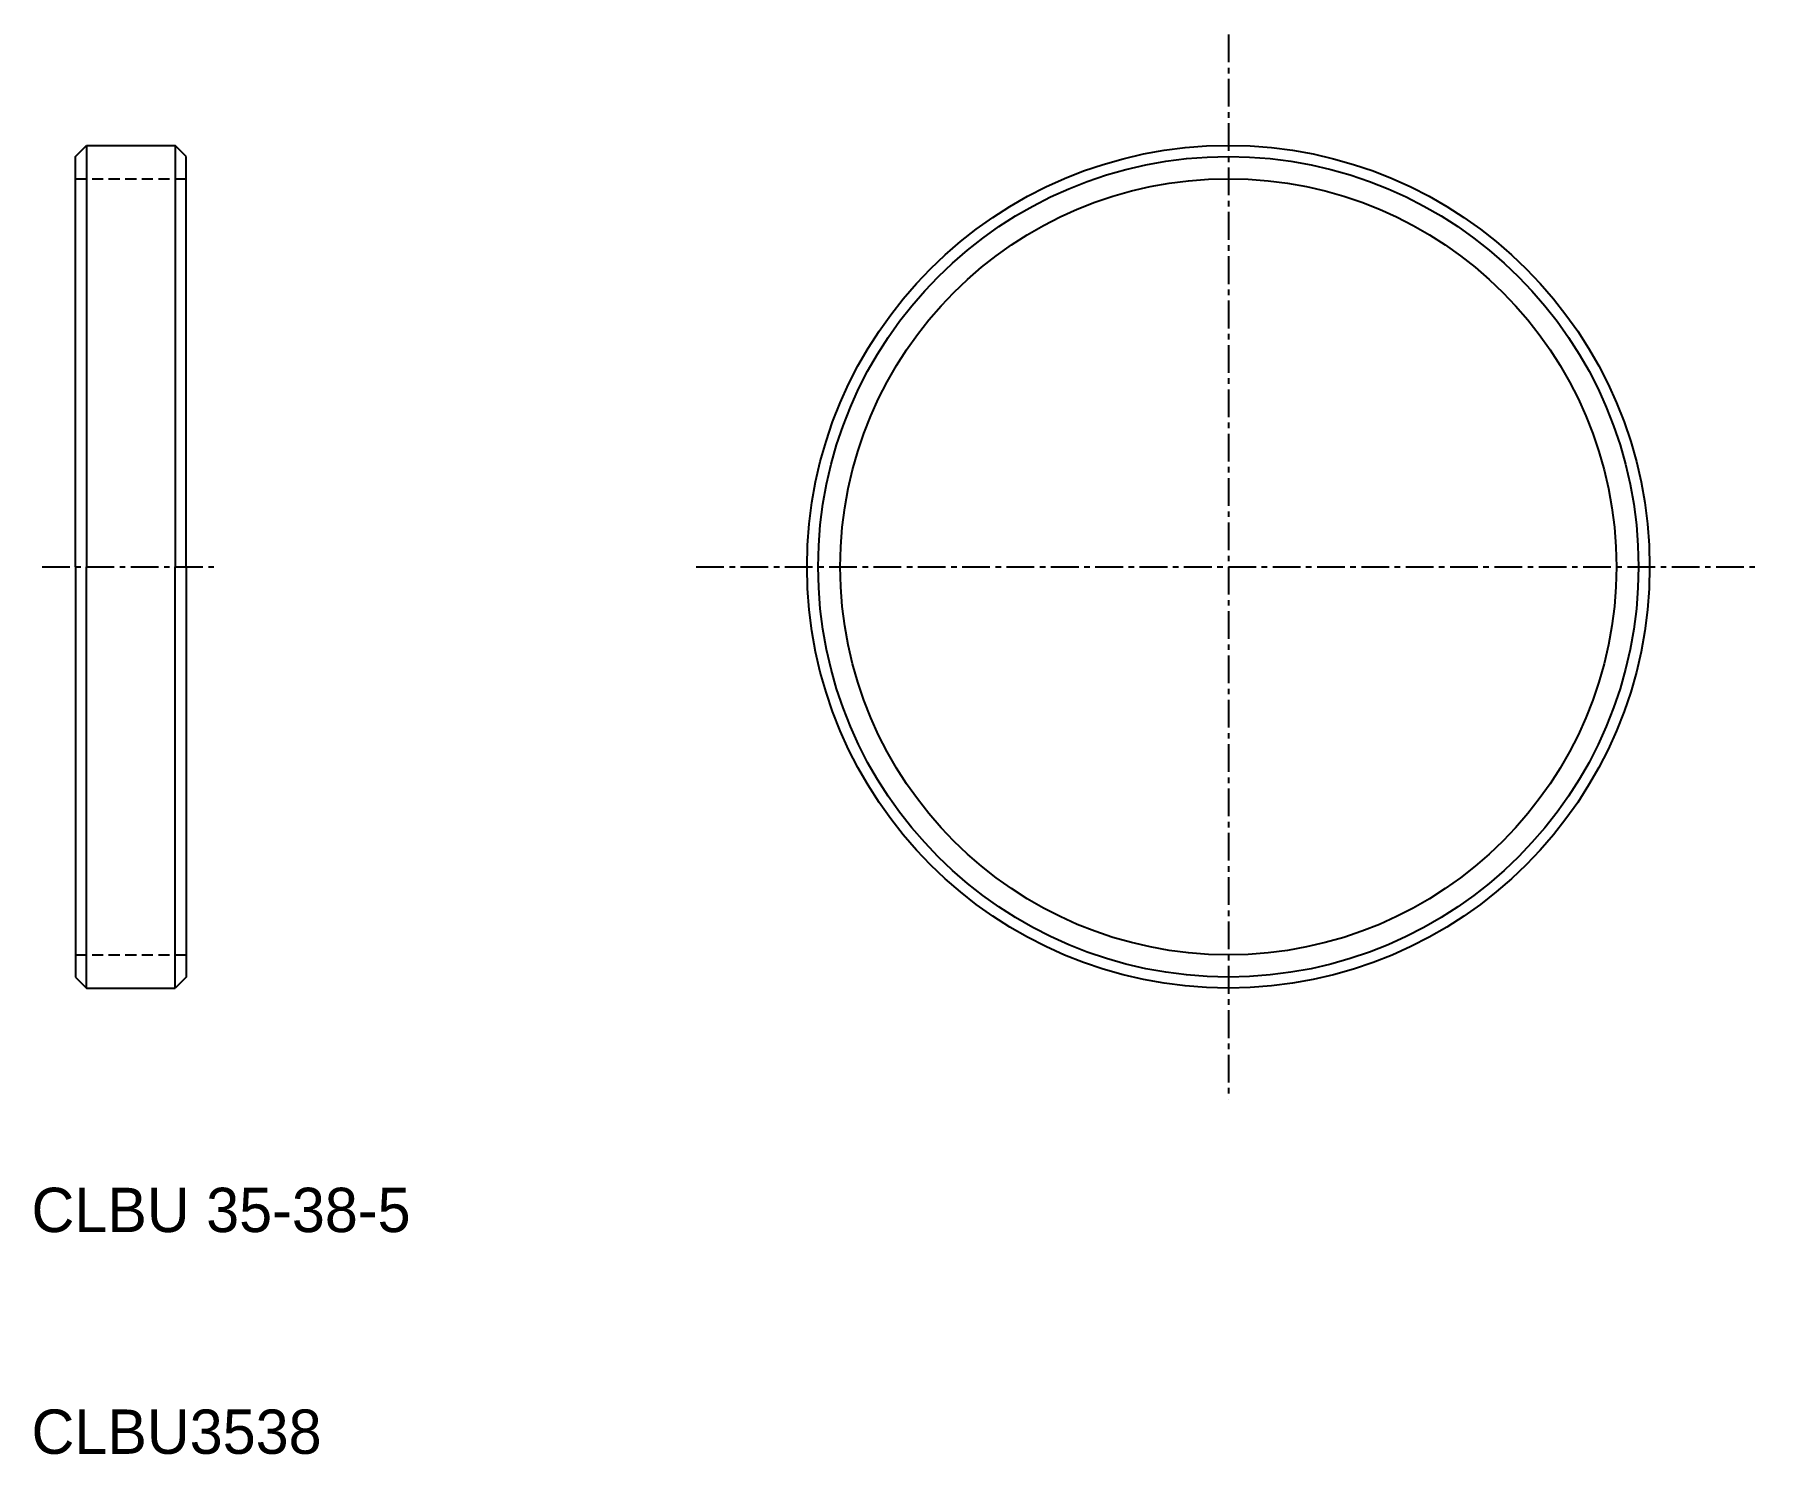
# Model space of a CAD drawing. Extents: x 157.6 to 235.5, y 81.5 to 145.5.
import ezdxf

# ---------------------------------------------------------------- set-up
doc = ezdxf.new("R2010")
doc.units = 0
doc.linetypes.add('CENTER', pattern=[2, 1.25, -0.25, 0.25, -0.25])
doc.linetypes.add('DASHED', pattern=[0.75, 0.5, -0.25])
doc.layers.get('0').update_dxf_attribs({"linetype": 'CONTINUOUS'})
doc.layers.add('CENTER', color=1, linetype='CENTER')

msp = doc.modelspace()

# ---------------------------------------------------------------- linework, layer by layer
at = {"color": 7, "linetype": 'CONTINUOUS'}
for p, q in [((159.473, 140.014), (159.973, 140.514)), ((159.973, 140.514), (159.973, 121.514)), ((159.973, 140.514), (163.973, 140.514)), ((163.973, 140.514), (163.973, 121.514)), ((164.473, 140.014), (163.973, 140.514)), ((159.473, 121.514), (159.473, 140.014)), ((164.473, 121.514), (164.473, 140.014)), ((159.473, 121.514), (159.473, 103.014)), ((159.973, 102.514), (159.973, 121.514)), ((163.973, 102.514), (163.973, 121.514)), ((164.473, 121.514), (164.473, 103.014)), ((159.473, 103.014), (159.973, 102.514)), ((164.473, 103.014), (163.973, 102.514)), ((159.973, 102.514), (163.973, 102.514))]:
    msp.add_line(p, q, dxfattribs=at)
at = {"color": 3, "linetype": 'DASHED'}
for p, q in [((159.473, 139.014), (164.473, 139.014)), ((159.473, 104.014), (164.473, 104.014))]:
    msp.add_line(p, q, dxfattribs=at)
at = {"color": 7, "linetype": 'CONTINUOUS'}
for radius in [19, 18.5, 17.5]:
    msp.add_circle((211.473, 121.514), radius, dxfattribs=at)
at = {"layer": 'CENTER'}
for p, q in [((211.473, 145.514), (211.473, 97.514)), ((157.973, 121.514), (165.973, 121.514)), ((187.473, 121.514), (235.473, 121.514))]:
    msp.add_line(p, q, dxfattribs=at)

# ---------------------------------------------------------------- texts
at = {"color": 7, "linetype": 'CONTINUOUS'}
for s, p in [('CLBU 35-38-5', (157.495, 91.514)), ('CLBU3538', (157.495, 81.514))]:
    msp.add_text(s, height=2, dxfattribs=at).set_placement(p)

doc.saveas('drawing.dxf')
